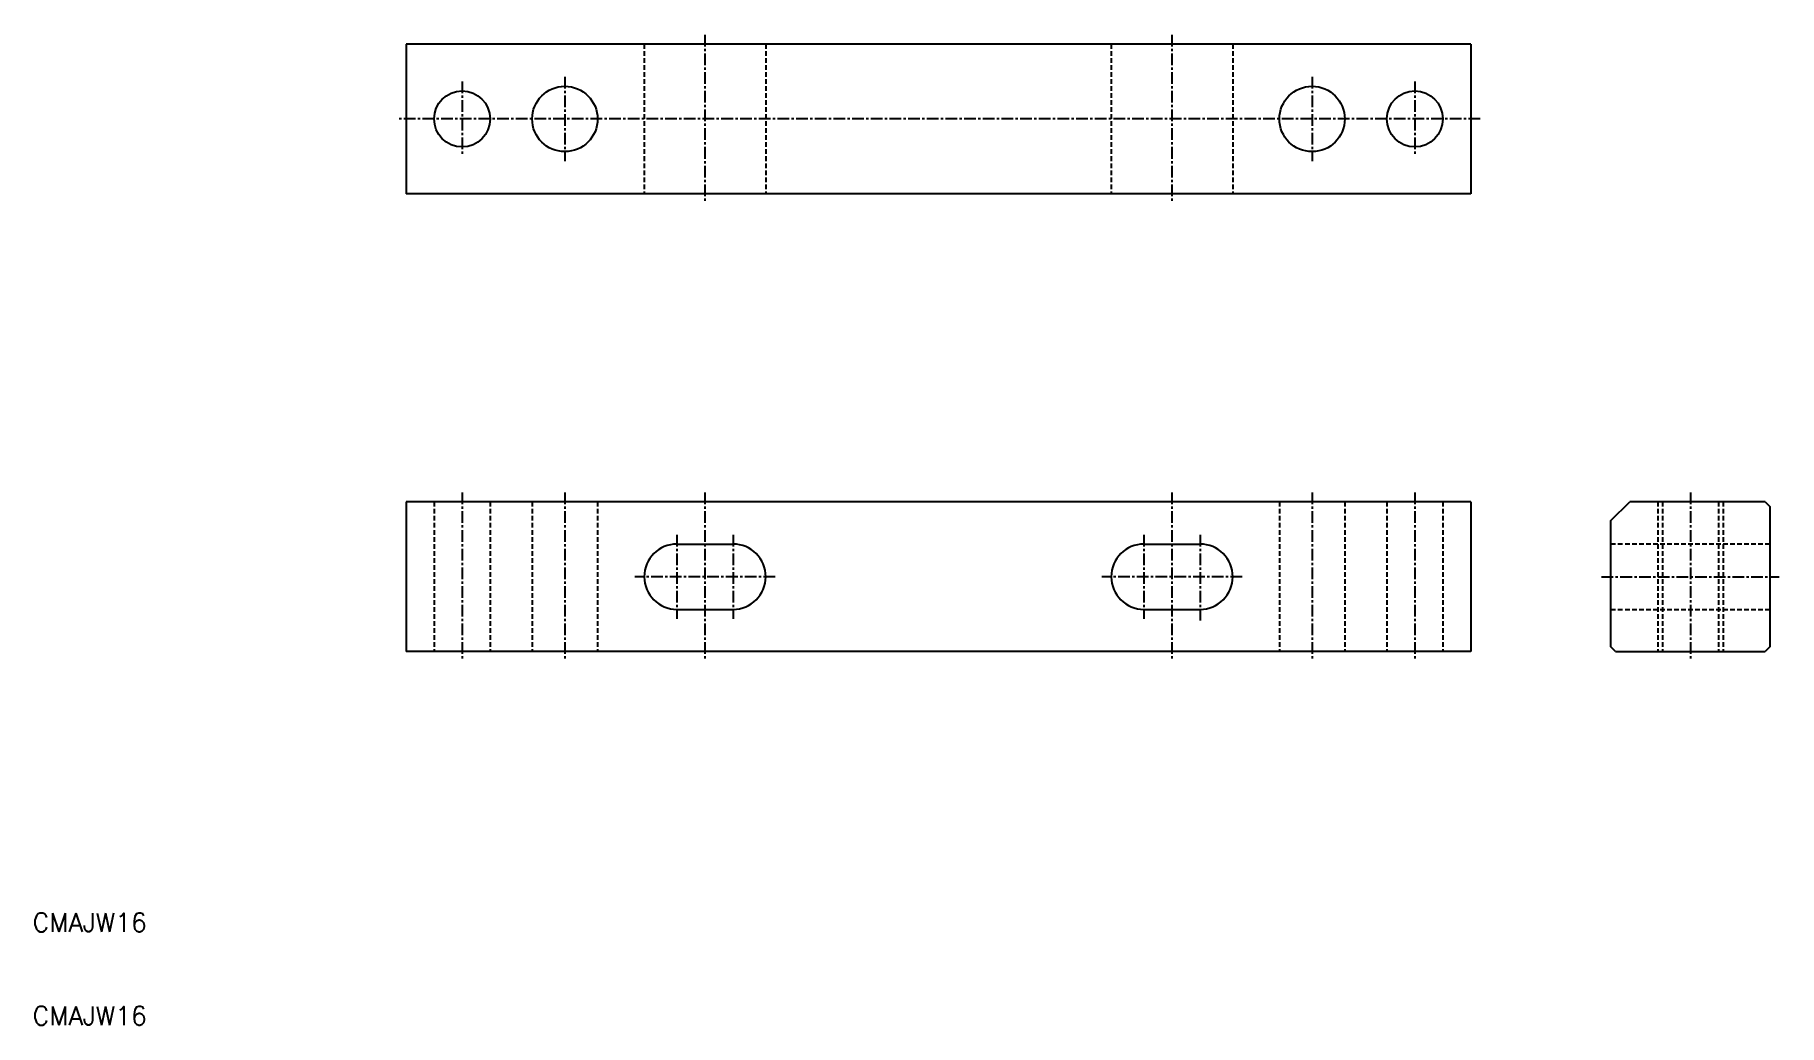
# Model space of a CAD drawing. Extents: x 10 to 197, y 10 to 116.
import ezdxf

# ---------------------------------------------------------------- set-up
doc = ezdxf.new("R2010")
doc.units = 0
doc.linetypes.add('CENTER', pattern=[2, 1.25, -0.25, 0.25, -0.25])
doc.linetypes.add('DASHED', pattern=[0.75, 0.5, -0.25])
doc.layers.get('0').update_dxf_attribs({"linetype": 'CONTINUOUS'})
doc.layers.add('CENTER', color=1, linetype='CENTER')
doc.styles.get("Standard").update_dxf_attribs({"font": 'txt.shx'})

msp = doc.modelspace()

# ---------------------------------------------------------------- linework, layer by layer
at = {"color": 7, "linetype": 'CONTINUOUS'}
for p, q in [((164, 115), (50, 115)), ((50, 115), (50, 99)), ((164, 115), (164, 99)), ((164, 99), (50, 99)), ((164, 66), (50, 66)), ((50, 66), (50, 50)), ((164, 66), (164, 50)), ((179, 64), (181, 66)), ((195.5, 66), (181, 66)), ((195.5, 66), (196, 65.5)), ((196, 65.5), (196, 50.5)), ((179, 50.5), (179, 64)), ((79, 61.5), (85, 61.5)), ((129, 61.5), (135, 61.5)), ((79, 54.5), (85, 54.5)), ((129, 54.5), (135, 54.5)), ((179.5, 50), (179, 50.5)), ((196, 50.5), (195.5, 50)), ((164, 50), (50, 50)), ((179.5, 50), (195.5, 50))]:
    msp.add_line(p, q, dxfattribs=at)
at = {"color": 3, "linetype": 'DASHED'}
for p, q in [((75.5, 115), (75.5, 99)), ((88.5, 115), (88.5, 99)), ((125.5, 115), (125.5, 99)), ((138.5, 115), (138.5, 99)), ((53, 66), (53, 50)), ((59, 66), (59, 50)), ((63.5, 66), (63.5, 50)), ((70.5, 66), (70.5, 50)), ((143.5, 66), (143.5, 50)), ((150.5, 66), (150.5, 50)), ((155, 66), (155, 50)), ((161, 66), (161, 50)), ((184, 66), (184, 50)), ((184.5, 66), (184.5, 50)), ((190.5, 66), (190.5, 50)), ((191, 66), (191, 50)), ((196, 61.5), (179, 61.5)), ((179, 54.5), (196, 54.5))]:
    msp.add_line(p, q, dxfattribs=at)
at = {"color": 7, "linetype": 'CONTINUOUS'}
for centre, radius in [((67, 107), 3.5), ((147, 107), 3.5), ((56, 107), 3), ((158, 107), 3)]:
    msp.add_circle(centre, radius, dxfattribs=at)
for centre, start, end in [((79, 58), 90, 270), ((85, 58), 270, 90), ((129, 58), 90, 270), ((135, 58), 270, 90)]:
    msp.add_arc(centre, 3.5, start, end, dxfattribs=at)
at = {"layer": 'CENTER', "color": 1, "linetype": 'CENTER'}
for p, q in [((82, 116), (82, 98)), ((132, 116), (132, 98)), ((56, 111), (56, 103)), ((67, 111.5), (67, 102.5)), ((147, 111.5), (147, 102.5)), ((158, 111), (158, 103)), ((165, 107), (49, 107)), ((56, 67), (56, 49)), ((67, 67), (67, 49)), ((82, 67), (82, 49)), ((132, 67), (132, 49)), ((147, 67), (147, 49)), ((158, 67), (158, 49)), ((164, 66), (164, 50)), ((187.5, 67), (187.5, 49)), ((79, 62.5), (79, 53.5)), ((85, 62.5), (85, 53.5)), ((129, 62.5), (129, 53.5)), ((135, 62.5), (135, 53.31)), ((89.5, 58), (74.5, 58)), ((139.5, 58), (124.5, 58)), ((178, 58), (197, 58))]:
    msp.add_line(p, q, dxfattribs=at)

# ---------------------------------------------------------------- texts
at = {"color": 7, "linetype": 'CONTINUOUS'}
for p in [(10, 20), (10, 10)]:
    msp.add_text('CMAJW16', height=2, dxfattribs=at).set_placement(p)

doc.saveas('drawing.dxf')
